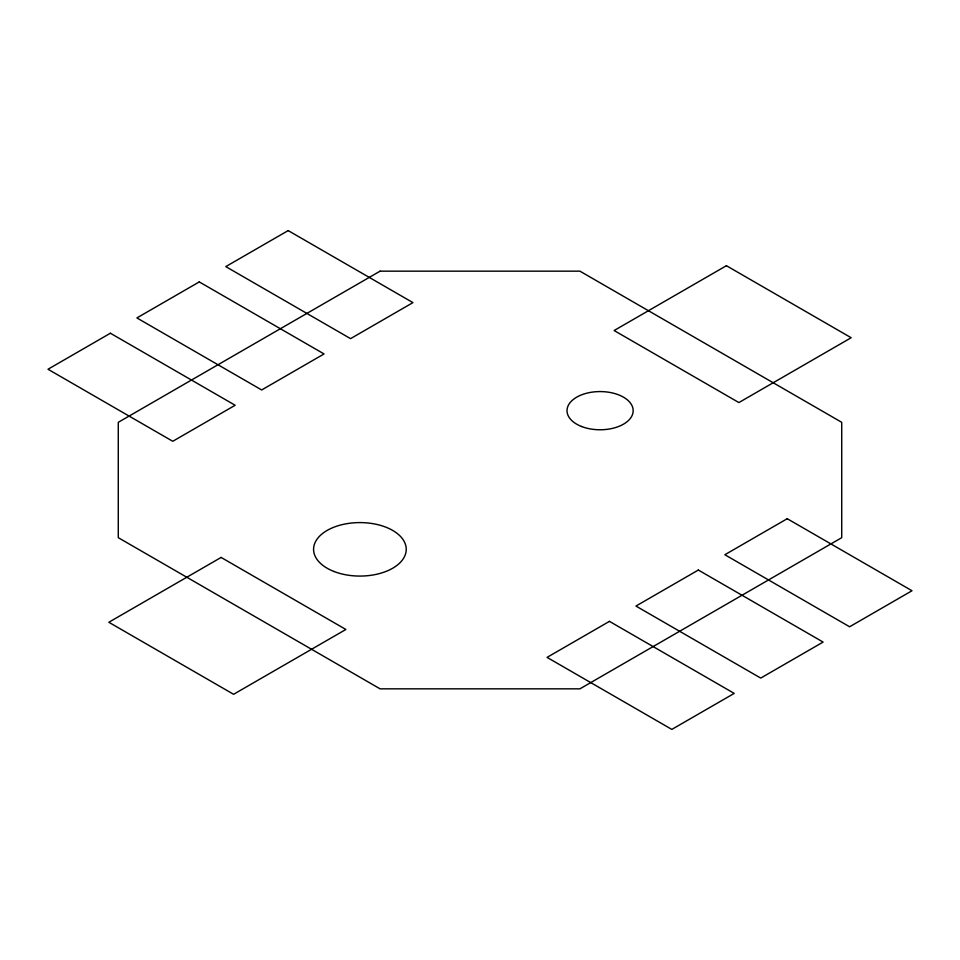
<?xml version="1.0" encoding="UTF-8"?>
<svg xmlns="http://www.w3.org/2000/svg" width="960" height="960" viewBox="0 0 960 960"><rect width="100%" height="100%" fill="white"/><g stroke="black" fill="none" stroke-linecap="round" stroke-linejoin="round"><path stroke-width="1.44" d="M110.388 333.228L48 369.252L172.764 441.288L235.152 405.264L110.388 333.228M199.272 281.916L136.896 317.928L261.66 389.964L324.048 353.94L199.272 281.916M288.168 230.592L225.792 266.604L350.556 338.64L412.944 302.616L288.168 230.592M380.076 271.164L118.284 422.316L118.284 537.684L380.076 688.836L579.924 688.836L841.716 537.684L841.716 422.316L579.924 271.164L380.076 271.164M221.112 557.436L108.828 622.26L233.592 694.296L345.876 629.472L221.112 557.436M726.408 265.704L614.124 330.528L738.888 402.564L851.172 337.74L726.408 265.704M609.444 621.36L547.056 657.384L671.832 729.408L734.208 693.396L609.444 621.36M698.34 570.036L635.952 606.06L760.728 678.084L823.104 642.072L698.34 570.036M787.236 518.712L724.848 554.736L849.612 626.772L912 590.748L787.236 518.712M333.948 571.476A46.32 26.736 0 0 0 406.116 551.244A46.32 26.736 0 0 0 339.672 525.276A46.32 26.736 0 0 0 333.948 571.476M581.544 426.492A33.084 19.104 0 0 0 633.084 412.032A33.084 19.104 0 0 0 585.636 393.492A33.084 19.104 0 0 0 581.544 426.492"/></g></svg>
